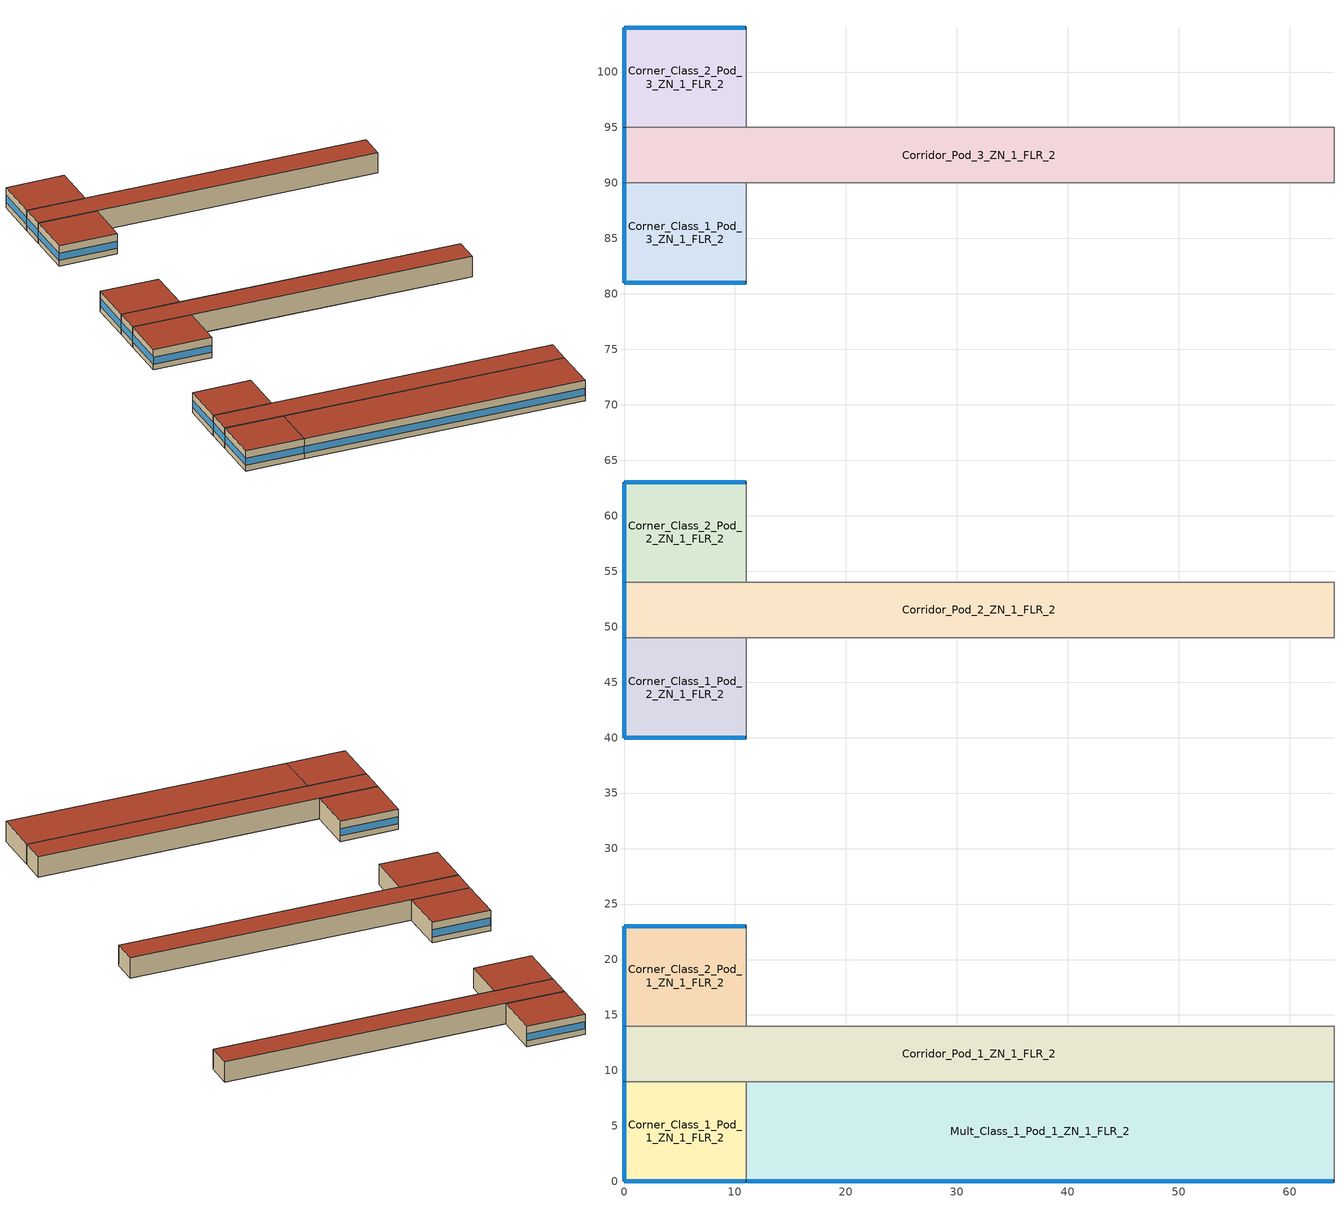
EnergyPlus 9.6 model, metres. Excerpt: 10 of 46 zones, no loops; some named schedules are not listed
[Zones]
Corner_Class_1_Pod_1_ZN_1_FLR_2
 floor to Corner_Class_1_Pod_1_ZN_1_FLR_1 (int_slab_floor): 0,9 11,9 11,0 0,0 z4
 wall outside (nonres_ext_wall): 0,9 0,0 11,0 z4:8
 wall to Mult_Class_1_Pod_1_ZN_1_FLR_2 (int_wall): 11,0 11,9 z4:8
 wall to Corridor_Pod_1_ZN_1_FLR_2 (int_wall): 11,9 0,9 z4:8
 window (NonresWindow_U_0.38_SHGC_0.38): 0.05,0 10.95,0 z5.1:6.51; 0,8.95 0,0.05 z5.1:6.52
 roof outside (nonres_roof): 0,0 11,0 11,9 0,9 z8
Mult_Class_1_Pod_1_ZN_1_FLR_2
 floor to Mult_Class_1_Pod_1_ZN_1_FLR_1 (int_slab_floor): 11,9 64,9 64,0 11,0 z4
 wall outside (nonres_ext_wall): 11,0 64,0 z4:8
 wall to Lobby_ZN_1_FLR_2 (int_wall): 64,0 64,9 z4:8
 wall to Corridor_Pod_1_ZN_1_FLR_2 (int_wall): 64,9 11,9 z4:8
 window (NonresWindow_U_0.38_SHGC_0.38): 11.05,0 63.95,0 z5.1:6.5
 roof outside (nonres_roof): 11,0 64,0 64,9 11,9 z8
Corridor_Pod_1_ZN_1_FLR_2
 floor to Corridor_Pod_1_ZN_1_FLR_1 (int_slab_floor): 0,14 64,14 64,9 0,9 z4
 wall outside (nonres_ext_wall): 0,14 0,9 z4:8
 wall to Lobby_ZN_1_FLR_2 (int_wall): 64,9 64,14 z4:8
 wall to Mult_Class_2_Pod_1_ZN_1_FLR_2 (int_wall): 64,14 11,14 z4:8
 wall to Corner_Class_2_Pod_1_ZN_1_FLR_2 (int_wall): 11,14 0,14 z4:8
 window (NonresWindow_U_0.38_SHGC_0.38): 0,13.95 0,9.05 z5.1:6.53
 roof outside (nonres_roof): 0,9 64,9 64,14 0,14 z8
Corner_Class_2_Pod_1_ZN_1_FLR_2
 floor to Corner_Class_2_Pod_1_ZN_1_FLR_1 (int_slab_floor): 0,23 11,23 11,14 0,14 z4
 wall outside (nonres_ext_wall): 11,23 0,23 0,14 z4:8
 wall to Mult_Class_2_Pod_1_ZN_1_FLR_2 (int_wall): 11,14 11,23 z4:8
 window (NonresWindow_U_0.38_SHGC_0.38): 10.95,23 0.05,23 z5.1:6.51; 0,22.95 0,14.05 z5.1:6.52
 roof outside (nonres_roof): 0,14 11,14 11,23 0,23 z8
Corner_Class_1_Pod_2_ZN_1_FLR_2
 floor to Corner_Class_1_Pod_2_ZN_1_FLR_1 (int_slab_floor): 0,49 11,49 11,40 0,40 z4
 wall outside (nonres_ext_wall): 0,49 0,40 11,40 z4:8
 wall to Mult_Class_1_Pod_2_ZN_1_FLR_2 (int_wall): 11,40 11,49 z4:8
 wall to Corridor_Pod_2_ZN_1_FLR_2 (int_wall): 11,49 0,49 z4:8
 window (NonresWindow_U_0.38_SHGC_0.38): 0.05,40 10.95,40 z5.1:6.51; 0,48.95 0,40.05 z5.1:6.52
 roof outside (nonres_roof): 0,40 11,40 11,49 0,49 z8
Corridor_Pod_2_ZN_1_FLR_2
 floor to Corridor_Pod_2_ZN_1_FLR_1 (int_slab_floor): 0,54 64,54 64,49 0,49 z4
 wall outside (nonres_ext_wall): 0,54 0,49 z4:8
 wall to Mult_Class_1_Pod_2_ZN_1_FLR_2 (int_wall): 11,49 64,49 z4:8
 wall to Main_Corridor_ZN_1_FLR_2 (int_wall): 64,49 64,54 z4:8
 wall to Mult_Class_2_Pod_2_ZN_1_FLR_2 (int_wall): 64,54 11,54 z4:8
 wall to Corner_Class_2_Pod_2_ZN_1_FLR_2 (int_wall): 11,54 0,54 z4:8
 window (NonresWindow_U_0.38_SHGC_0.38): 0,53.95 0,49.05 z5.1:6.53
 roof outside (nonres_roof): 0,49 64,49 64,54 0,54 z8
Corner_Class_2_Pod_2_ZN_1_FLR_2
 floor to Corner_Class_2_Pod_2_ZN_1_FLR_1 (int_slab_floor): 0,63 11,63 11,54 0,54 z4
 wall outside (nonres_ext_wall): 11,63 0,63 0,54 z4:8
 wall to Mult_Class_2_Pod_2_ZN_1_FLR_2 (int_wall): 11,54 11,63 z4:8
 window (NonresWindow_U_0.38_SHGC_0.38): 10.95,63 0.05,63 z5.1:6.51; 0,62.95 0,54.05 z5.1:6.52
 roof outside (nonres_roof): 0,54 11,54 11,63 0,63 z8
Corner_Class_1_Pod_3_ZN_1_FLR_2
 floor to Corner_Class_1_Pod_3_ZN_1_FLR_1 (int_slab_floor): 0,90 11,90 11,81 0,81 z4
 wall outside (nonres_ext_wall): 0,90 0,81 11,81 z4:8
 wall to Mult_Class_1_Pod_3_ZN_1_FLR_2 (int_wall): 11,81 11,90 z4:8
 wall to Corridor_Pod_3_ZN_1_FLR_2 (int_wall): 11,90 0,90 z4:8
 window (NonresWindow_U_0.38_SHGC_0.38): 0.05,81 10.95,81 z5.1:6.51; 0,89.95 0,81.05 z5.1:6.52
 roof outside (nonres_roof): 0,81 11,81 11,90 0,90 z8
Corridor_Pod_3_ZN_1_FLR_2
 floor to Corridor_Pod_3_ZN_1_FLR_1 (int_slab_floor): 0,95 64,95 64,90 0,90 z4
 wall outside (nonres_ext_wall): 0,95 0,90 z4:8
 wall to Mult_Class_1_Pod_3_ZN_1_FLR_2 (int_wall): 11,90 64,90 z4:8
 wall to Bathrooms_ZN_1_FLR_2 (int_wall): 64,90 64,95 z4:8
 wall to Mult_Class_2_Pod_3_ZN_1_FLR_2 (int_wall): 64,95 11,95 z4:8
 wall to Corner_Class_2_Pod_3_ZN_1_FLR_2 (int_wall): 11,95 0,95 z4:8
 window (NonresWindow_U_0.38_SHGC_0.38): 0,94.95 0,90.05 z5.1:6.53
 roof outside (nonres_roof): 0,90 64,90 64,95 0,95 z8
Corner_Class_2_Pod_3_ZN_1_FLR_2
 floor to Corner_Class_2_Pod_3_ZN_1_FLR_1 (int_slab_floor): 0,104 11,104 11,95 0,95 z4
 wall outside (nonres_ext_wall): 11,104 0,104 0,95 z4:8
 wall to Mult_Class_2_Pod_3_ZN_1_FLR_2 (int_wall): 11,95 11,104 z4:8
 window (NonresWindow_U_0.38_SHGC_0.38): 10.95,104 0.05,104 z5.1:6.51; 0,103.95 0,95.05 z5.1:6.52
 roof outside (nonres_roof): 0,95 11,95 11,104 0,104 z8
[Building]
SchoolSecondary: North Axis {deg}=0; Terrain=City; Loads Convergence Tolerance Value {W}=0.04; Temperature Convergence Tolerance Value {deltaC}=0.2; Solar Distribution=FullInteriorAndExterior; Maximum Number of Warmup Days=25; Minimum Number of Warmup Days=6
[Site:Location]
Denver-Aurora-Buckley.AFB_CO_USA WMO=724695: Latitude {deg}=39.72; Longitude {deg}=-104.75; Time Zone {hr}=-7; Elevation {m}=1726
[SizingPeriod:DesignDay] Day of Month=21; Dry-Bulb Temperature Range Modifier Type=DefaultMultipliers; Humidity Condition Type=Wetbulb; Barometric Pressure {Pa}=82237; Rain Indicator=No; Snow Indicator=No; Daylight Saving Time Indicator=No
Name | Month | Day Type | Maximum Dry-Bulb Temperature {C} | Daily Dry-Bulb Temperature Range {deltaC} | Wetbulb or DewPoint at Maximum Dry-Bulb {C} | Wind Speed {m/s} | Wind Direction {deg} | Solar Model Indicator | Sky Clearness | ASHRAE Clear Sky Optical Depth for Beam Irradiance (taub) | ASHRAE Clear Sky Optical Depth for Diffuse Irradiance (taud)
Denver-Aurora-Buckley.AFB_CO_USA Ann Htg 99.6% Condns DB | 12 | WinterDesignDay | -17.9 | 0 | -17.9 | 2.5 | 180 | ASHRAEClearSky | 0
Denver-Aurora-Buckley.AFB_CO_USA Ann Clg .4% Condns DB=>MWB | 7 | SummerDesignDay | 33.9 | 14.8 | 15 | 3.6 | 30 | ASHRAETau |  | 0.423 | 2.02
[Site:WaterMainsTemperature]
Calculation Method=CORRELATION; Annual Average Outdoor Air Temperature {C}=9.95; Maximum Difference In Monthly Average Outdoor Air Temperatures {deltaC}=23.7
[Site:GroundTemperature:FCfactorMethod]
7.1, 3, -1, 0.8, -0.2, 4.8, 6.1, 13.7, 22.2, 22.7, 21.7, 18.5
[Material:NoMass] Thermal Absorptance=0.9; Solar Absorptance=0.7
Name | Roughness | Thermal Resistance {m2-K/W} | Visible Absorptance
CP02 CARPET PAD | VeryRough | 0.21648 | 0.8
Nonres_Roof_Insulation | MediumSmooth | 5.30668 | 0.7
Nonres_Exterior_Wall_Insulation | MediumSmooth | 2.81828 | 0.7
[Construction]
InteriorFurnishings: Std Wood 6inch
int_wall: G01 13mm gypsum board, G01 13mm gypsum board
int_slab_floor: 100mm Normalweight concrete floor, CP02 CARPET PAD
nonres_roof: F13 Built-up roofing, Nonres_Roof_Insulation, F08 Metal surface
nonres_ext_wall: F07 25mm stucco, G01 16mm gypsum board, Nonres_Exterior_Wall_Insulation, G01 16mm gypsum board
NonresWindow_U_0.38_SHGC_0.38: Nonres Window Glazing Layer
[Material]
Name | Roughness | Thickness {m} | Conductivity {W/m-K} | Density {kg/m3} | Specific Heat {J/kg-K} | Thermal Absorptance | Solar Absorptance | Visible Absorptance
Std Wood 6inch | MediumSmooth | 0.15 | 0.12 | 540 | 1210 | 0.9 | 0.7 | 0.7
F07 25mm stucco | Smooth | 0.0254 | 0.72 | 1856 | 840 | 0.9 | 0.7 | 0.7
F08 Metal surface | Smooth | 0.0008 | 45.28 | 7824 | 500
F13 Built-up roofing | Rough | 0.0095 | 0.16 | 1120 | 1460 | 0.9 | 0.77
G01 13mm gypsum board | Smooth | 0.0127 | 0.16 | 800 | 1090 | 0.9 | 0.7 | 0.5
G01 16mm gypsum board | MediumSmooth | 0.0159 | 0.16 | 800 | 1090
100mm Normalweight concrete floor | MediumRough | 0.1016 | 2.31 | 2322 | 832
[WindowMaterial:SimpleGlazingSystem]
Nonres Window Glazing Layer: U-Factor {W/m2-K}=2.15774; Solar Heat Gain Coefficient=0.38; Visible Transmittance=0.418
[Zone] Type=1; Multiplier=1; Ceiling Height {m}=4; Floor Area {m2}=autocalculate; Part of Total Floor Area=Yes
Name | Volume {m3}
Corner_Class_1_Pod_1_ZN_1_FLR_2; Corner_Class_2_Pod_1_ZN_1_FLR_2; Corner_Class_1_Pod_2_ZN_1_FLR_2; Corner_Class_2_Pod_2_ZN_1_FLR_2; Corner_Class_1_Pod_3_ZN_1_FLR_2; Corner_Class_2_Pod_3_ZN_1_FLR_2 | 396
Mult_Class_1_Pod_1_ZN_1_FLR_2 | 1908
Corridor_Pod_1_ZN_1_FLR_2; Corridor_Pod_2_ZN_1_FLR_2; Corridor_Pod_3_ZN_1_FLR_2 | 1280
[InternalMass] Construction=InteriorFurnishings
Name | Zone or ZoneList | Surface Area {m2}
Corner_Class_1_Pod_1_ZN_1_FLR_2_InternalMass_1 | Corner_Class_1_Pod_1_ZN_1_FLR_2 | 198
Mult_Class_1_Pod_1_ZN_1_FLR_2_InternalMass_1 | Mult_Class_1_Pod_1_ZN_1_FLR_2 | 954
Corridor_Pod_1_ZN_1_FLR_2_InternalMass_1 | Corridor_Pod_1_ZN_1_FLR_2 | 640
Corner_Class_2_Pod_1_ZN_1_FLR_2_InternalMass_1 | Corner_Class_2_Pod_1_ZN_1_FLR_2 | 198
Corner_Class_1_Pod_2_ZN_1_FLR_2_InternalMass_1 | Corner_Class_1_Pod_2_ZN_1_FLR_2 | 198
Corridor_Pod_2_ZN_1_FLR_2_InternalMass_1 | Corridor_Pod_2_ZN_1_FLR_2 | 640
Corner_Class_2_Pod_2_ZN_1_FLR_2_InternalMass_1 | Corner_Class_2_Pod_2_ZN_1_FLR_2 | 198
Corner_Class_1_Pod_3_ZN_1_FLR_2_InternalMass_1 | Corner_Class_1_Pod_3_ZN_1_FLR_2 | 198
Corridor_Pod_3_ZN_1_FLR_2_InternalMass_1 | Corridor_Pod_3_ZN_1_FLR_2 | 640
Corner_Class_2_Pod_3_ZN_1_FLR_2_InternalMass_1 | Corner_Class_2_Pod_3_ZN_1_FLR_2 | 198
[People] Number of People Schedule=BLDG_OCC_SCH; Fraction Radiant=0.3; Sensible Heat Fraction=AUTOCALCULATE; Activity Level Schedule=ACTIVITY_SCH; Enable ASHRAE 55 Comfort Warnings=No; Mean Radiant Temperature Calculation Type=ZoneAveraged; Work Efficiency Schedule=WORK_EFF_SCH; Clothing Insulation Calculation Method=ClothingInsulationSchedule; Clothing Insulation Schedule=CLOTHING_SCH; Air Velocity Schedule=AIR_VELO_SCH; Thermal Comfort Model 1 Type=FANGER
Name | Zone or ZoneList or Space or SpaceList | Number of People Calculation Method | Floor Area per Person {m2/person}
Corner_Class_1_Pod_1_ZN_1_FLR_2 | Corner_Class_1_Pod_1_ZN_1_FLR_2 | Area/Person | 2.654
Mult_Class_1_Pod_1_ZN_1_FLR_2 | Mult_Class_1_Pod_1_ZN_1_FLR_2 | Area/Person | 2.654
Corridor_Pod_1_ZN_1_FLR_2 | Corridor_Pod_1_ZN_1_FLR_2 | People
Corner_Class_2_Pod_1_ZN_1_FLR_2 | Corner_Class_2_Pod_1_ZN_1_FLR_2 | Area/Person | 2.654
Corner_Class_1_Pod_2_ZN_1_FLR_2 | Corner_Class_1_Pod_2_ZN_1_FLR_2 | Area/Person | 2.654
Corridor_Pod_2_ZN_1_FLR_2 | Corridor_Pod_2_ZN_1_FLR_2 | People
Corner_Class_2_Pod_2_ZN_1_FLR_2 | Corner_Class_2_Pod_2_ZN_1_FLR_2 | Area/Person | 2.654
Corner_Class_1_Pod_3_ZN_1_FLR_2 | Corner_Class_1_Pod_3_ZN_1_FLR_2 | Area/Person | 2.654
Corridor_Pod_3_ZN_1_FLR_2 | Corridor_Pod_3_ZN_1_FLR_2 | People
Corner_Class_2_Pod_3_ZN_1_FLR_2 | Corner_Class_2_Pod_3_ZN_1_FLR_2 | Area/Person | 2.654
[Lights] Design Level Calculation Method=Watts/Area; Return Air Fraction=0; Fraction Radiant=0.37; Fraction Visible=0.2; Fraction Replaceable=1; Return Air Fraction Calculated from Plenum Temperature=No
Name | Zone or ZoneList or Space or SpaceList | Schedule | Watts per Zone Floor Area {W/m2}
Corner_Class_1_Pod_1_ZN_1_FLR_2_Lights | Corner_Class_1_Pod_1_ZN_1_FLR_2 | BLDG_LIGHT_CLASSROOM_SCH | 9.9028
Mult_Class_1_Pod_1_ZN_1_FLR_2_Lights | Mult_Class_1_Pod_1_ZN_1_FLR_2 | BLDG_LIGHT_CLASSROOM_SCH | 9.9028
Corridor_Pod_1_ZN_1_FLR_2_Lights | Corridor_Pod_1_ZN_1_FLR_2 | BLDG_LIGHT_CORRIDOR_SCH | 7.10418
Corner_Class_2_Pod_1_ZN_1_FLR_2_Lights | Corner_Class_2_Pod_1_ZN_1_FLR_2 | BLDG_LIGHT_CLASSROOM_SCH | 9.9028
Corner_Class_1_Pod_2_ZN_1_FLR_2_Lights | Corner_Class_1_Pod_2_ZN_1_FLR_2 | BLDG_LIGHT_CLASSROOM_SCH | 9.9028
Corridor_Pod_2_ZN_1_FLR_2_Lights | Corridor_Pod_2_ZN_1_FLR_2 | BLDG_LIGHT_CORRIDOR_SCH | 7.10418
Corner_Class_2_Pod_2_ZN_1_FLR_2_Lights | Corner_Class_2_Pod_2_ZN_1_FLR_2 | BLDG_LIGHT_CLASSROOM_SCH | 9.9028
Corner_Class_1_Pod_3_ZN_1_FLR_2_Lights | Corner_Class_1_Pod_3_ZN_1_FLR_2 | BLDG_LIGHT_CLASSROOM_SCH | 9.9028
Corridor_Pod_3_ZN_1_FLR_2_Lights | Corridor_Pod_3_ZN_1_FLR_2 | BLDG_LIGHT_CORRIDOR_SCH | 7.10418
Corner_Class_2_Pod_3_ZN_1_FLR_2_Lights | Corner_Class_2_Pod_3_ZN_1_FLR_2 | BLDG_LIGHT_CLASSROOM_SCH | 9.9028
[ElectricEquipment] Schedule=BLDG_EQUIP_SCH; Design Level Calculation Method=EquipmentLevel; Fraction Latent=0; Fraction Radiant=0.5; Fraction Lost=0
Name | Zone or ZoneList or Space or SpaceList | Design Level {W}
Corner_Class_1_Pod_1_ZN_1_FLR_2_PlugMisc_Equip | Corner_Class_1_Pod_1_ZN_1_FLR_2 | 990
Mult_Class_1_Pod_1_ZN_1_FLR_2_PlugMisc_Equip | Mult_Class_1_Pod_1_ZN_1_FLR_2 | 4770
Corridor_Pod_1_ZN_1_FLR_2_PlugMisc_Equip | Corridor_Pod_1_ZN_1_FLR_2 | 1280
Corner_Class_2_Pod_1_ZN_1_FLR_2_PlugMisc_Equip | Corner_Class_2_Pod_1_ZN_1_FLR_2 | 990
Corner_Class_1_Pod_2_ZN_1_FLR_2_PlugMisc_Equip | Corner_Class_1_Pod_2_ZN_1_FLR_2 | 990
Corridor_Pod_2_ZN_1_FLR_2_PlugMisc_Equip | Corridor_Pod_2_ZN_1_FLR_2 | 1280
Corner_Class_2_Pod_2_ZN_1_FLR_2_PlugMisc_Equip | Corner_Class_2_Pod_2_ZN_1_FLR_2 | 990
Corner_Class_1_Pod_3_ZN_1_FLR_2_PlugMisc_Equip | Corner_Class_1_Pod_3_ZN_1_FLR_2 | 990
Corridor_Pod_3_ZN_1_FLR_2_PlugMisc_Equip | Corridor_Pod_3_ZN_1_FLR_2 | 1280
Corner_Class_2_Pod_3_ZN_1_FLR_2_PlugMisc_Equip | Corner_Class_2_Pod_3_ZN_1_FLR_2 | 990
[Daylighting:Controls] Daylighting Method=SplitFlux; Lighting Control Type=Stepped; Minimum Input Power Fraction for Continuous or ContinuousOff Dimming Control=0.3; Minimum Light Output Fraction for Continuous or ContinuousOff Dimming Control=0.2; Number of Stepped Control Steps=3; Probability Lighting will be Reset When Needed in Manual Stepped Control=1; Maximum Allowable Discomfort Glare Index=22; Illuminance Setpoint at Reference Point 1 {lux}=377; Illuminance Setpoint at Reference Point 2 {lux}=377
Name | Zone or Space | Glare Calculation Daylighting Reference Point | Glare Calculation Azimuth Angle of View Direction Clockwise from Zone y-Axis {deg} | Daylighting Reference Point 1 | Fraction of Lights Controlled by Reference Point 1 | Daylighting Reference Point 2 | Fraction of Lights Controlled by Reference Point 2
Corner_Class_1_Pod_1_ZN_1_FLR_2_DaylCtrl | Corner_Class_1_Pod_1_ZN_1_FLR_2 | Corner_Class_1_Pod_1_ZN_1_FLR_2_DaylRefPt1 | 180 | Corner_Class_1_Pod_1_ZN_1_FLR_2_DaylRefPt1 | 0.56 | Corner_Class_1_Pod_1_ZN_1_FLR_2_DaylRefPt2 | 0.2
Mult_Class_1_Pod_1_ZN_1_FLR_2_DaylCtrl | Mult_Class_1_Pod_1_ZN_1_FLR_2 | Mult_Class_1_Pod_1_ZN_1_FLR_2_DaylRefPt1 | 180 | Mult_Class_1_Pod_1_ZN_1_FLR_2_DaylRefPt1 | 0.28 | Mult_Class_1_Pod_1_ZN_1_FLR_2_DaylRefPt2 | 0.28
Corner_Class_2_Pod_1_ZN_1_FLR_2_DaylCtrl | Corner_Class_2_Pod_1_ZN_1_FLR_2 | Corner_Class_2_Pod_1_ZN_1_FLR_2_DaylRefPt1 | 270 | Corner_Class_2_Pod_1_ZN_1_FLR_2_DaylRefPt1 | 0.56 | Corner_Class_2_Pod_1_ZN_1_FLR_2_DaylRefPt2 | 0.2
Corner_Class_1_Pod_2_ZN_1_FLR_2_DaylCtrl | Corner_Class_1_Pod_2_ZN_1_FLR_2 | Corner_Class_1_Pod_2_ZN_1_FLR_2_DaylRefPt1 | 180 | Corner_Class_1_Pod_2_ZN_1_FLR_2_DaylRefPt1 | 0.56 | Corner_Class_1_Pod_2_ZN_1_FLR_2_DaylRefPt2 | 0.2
Corner_Class_2_Pod_2_ZN_1_FLR_2_DaylCtrl | Corner_Class_2_Pod_2_ZN_1_FLR_2 | Corner_Class_2_Pod_2_ZN_1_FLR_2_DaylRefPt1 | 270 | Corner_Class_2_Pod_2_ZN_1_FLR_2_DaylRefPt1 | 0.56 | Corner_Class_2_Pod_2_ZN_1_FLR_2_DaylRefPt2 | 0.2
Corner_Class_1_Pod_3_ZN_1_FLR_2_DaylCtrl | Corner_Class_1_Pod_3_ZN_1_FLR_2 | Corner_Class_1_Pod_3_ZN_1_FLR_2_DaylRefPt1 | 180 | Corner_Class_1_Pod_3_ZN_1_FLR_2_DaylRefPt1 | 0.56 | Corner_Class_1_Pod_3_ZN_1_FLR_2_DaylRefPt2 | 0.2
Corner_Class_2_Pod_3_ZN_1_FLR_2_DaylCtrl | Corner_Class_2_Pod_3_ZN_1_FLR_2 | Corner_Class_2_Pod_3_ZN_1_FLR_2_DaylRefPt1 | 270 | Corner_Class_2_Pod_3_ZN_1_FLR_2_DaylRefPt1 | 0.56 | Corner_Class_2_Pod_3_ZN_1_FLR_2_DaylRefPt2 | 0.2
[ZoneInfiltration:DesignFlowRate] Schedule=INFIL_SCH_PNNL; Design Flow Rate Calculation Method=Flow/ExteriorArea; Constant Term Coefficient=0; Temperature Term Coefficient=0; Velocity Term Coefficient=0.224; Velocity Squared Term Coefficient=0
Name | Zone or ZoneList | Flow per Exterior Surface Area {m3/s-m2}
Corner_Class_1_Pod_1_ZN_1_FLR_2_Infiltration | Corner_Class_1_Pod_1_ZN_1_FLR_2 | 0.000254325
Mult_Class_1_Pod_1_ZN_1_FLR_2_Infiltration | Mult_Class_1_Pod_1_ZN_1_FLR_2 | 0.00017524
Corridor_Pod_1_ZN_1_FLR_2_Infiltration | Corridor_Pod_1_ZN_1_FLR_2 | 3.35686e-05
Corner_Class_2_Pod_1_ZN_1_FLR_2_Infiltration | Corner_Class_2_Pod_1_ZN_1_FLR_2 | 0.000254325
Corner_Class_1_Pod_2_ZN_1_FLR_2_Infiltration | Corner_Class_1_Pod_2_ZN_1_FLR_2 | 0.000254325
Corridor_Pod_2_ZN_1_FLR_2_Infiltration | Corridor_Pod_2_ZN_1_FLR_2 | 3.35686e-05
Corner_Class_2_Pod_2_ZN_1_FLR_2_Infiltration | Corner_Class_2_Pod_2_ZN_1_FLR_2 | 0.000254325
Corner_Class_1_Pod_3_ZN_1_FLR_2_Infiltration | Corner_Class_1_Pod_3_ZN_1_FLR_2 | 0.000254325
Corridor_Pod_3_ZN_1_FLR_2_Infiltration | Corridor_Pod_3_ZN_1_FLR_2 | 3.35686e-05
Corner_Class_2_Pod_3_ZN_1_FLR_2_Infiltration | Corner_Class_2_Pod_3_ZN_1_FLR_2 | 0.000254325
[Exterior:Lights] Control Option=AstronomicalClock
Name | Schedule | Design Level {W}
Exterior_Lights_a | Exterior_lighting_schedule_a | 441.8
Exterior_Lights_b | Exterior_lighting_schedule_b_2016 | 2994.5
Exterior_Lights_c | Exterior_lighting_schedule_c_2016 | 2973.7
[EnergyManagementSystem:ProgramCallingManager]
SET_cPOD1_ZN_1_FLR_2_Light_EMS_Program_Prog_Manager: BeginTimestepBeforePredictor; SET_cPOD1_ZN_1_FLR_2_Light_EMS_Program
SET_cCL2_Pod_1_ZN_1_FLR_2_Light_EMS_Program_Prog_Manager: BeginTimestepBeforePredictor; SET_cCL2_Pod_1_ZN_1_FLR_2_Light_EMS_Program
SET_mCl2_Pod_1_ZN_1_FLR_2_Light_EMS_Program_Prog_Manager: BeginTimestepBeforePredictor; SET_mCl2_Pod_1_ZN_1_FLR_2_Light_EMS_Program
SET_cCL1_Pod_2_ZN_1_FLR_2_Light_EMS_Program_Prog_Manager: BeginTimestepBeforePredictor; SET_cCL1_Pod_2_ZN_1_FLR_2_Light_EMS_Program
SET_mCl1_Pod_2_ZN_1_FLR_2_Light_EMS_Program_Prog_Manager: BeginTimestepBeforePredictor; SET_mCl1_Pod_2_ZN_1_FLR_2_Light_EMS_Program
SET_cPOD2_ZN_1_FLR_2_Light_EMS_Program_Prog_Manager: BeginTimestepBeforePredictor; SET_cPOD2_ZN_1_FLR_2_Light_EMS_Program
